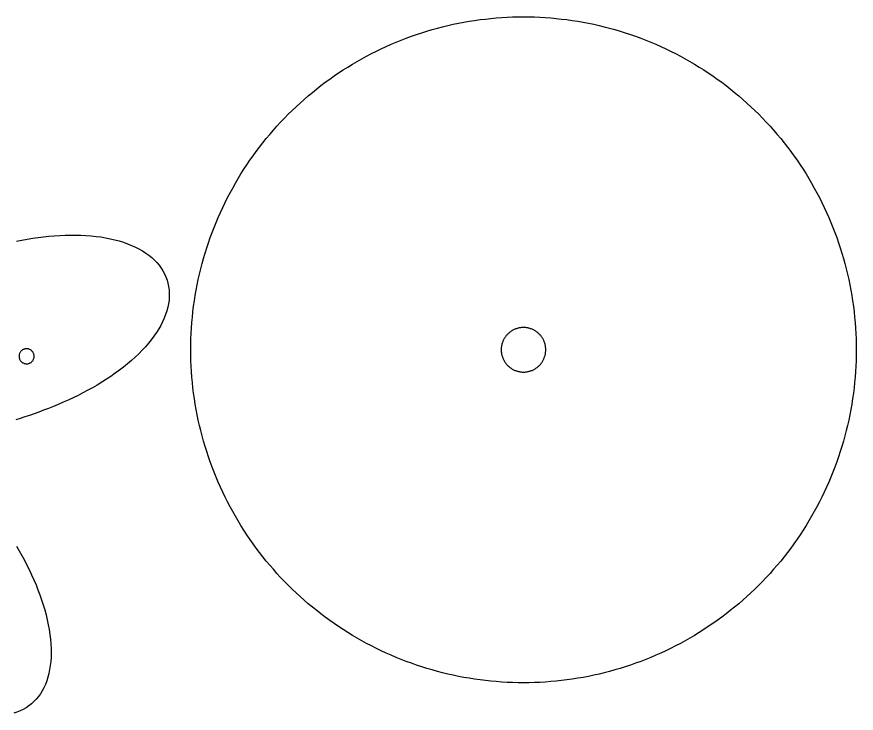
# Model space of a CAD drawing. Header units: millimetres. Extents: x 0 to 411, y 14 to 280.
# Drawn here: x 254.9 to 411.3, y 150.3 to 280 of the extents above; entities that cross this region are included whole.
import ezdxf

# ---------------------------------------------------------------- set-up
doc = ezdxf.new("R2010")
doc.units = ezdxf.units.MM
doc.layers.add('CUT', color=1, linetype='Continuous')

msp = doc.modelspace()

# ---------------------------------------------------------------- linework, layer by layer
at = {"layer": 'CUT'}
for points in [[(411.29, 216.99), (411.27, 215.97), (411.22, 214.96), (411.17, 213.95), (411.09, 212.93), (411, 211.92), (410.89, 210.91), (410.77, 209.91), (410.63, 208.9), (410.47, 207.9), (410.3, 206.9), (410.11, 205.9), (409.9, 204.91), (409.68, 203.92), (409.44, 202.94), (409.19, 201.95), (408.92, 200.98), (408.63, 200), (408.33, 199.03), (408.01, 198.07), (407.68, 197.11), (407.33, 196.16), (406.96, 195.21), (406.58, 194.27), (406.18, 193.34), (405.77, 192.41), (405.35, 191.49), (404.91, 190.58), (404.45, 189.67), (403.98, 188.77), (403.49, 187.88), (402.99, 187), (402.48, 186.13), (401.95, 185.26), (401.41, 184.4), (400.85, 183.55), (400.28, 182.72), (399.7, 181.89), (399.1, 181.07), (398.49, 180.26), (397.86, 179.46), (397.23, 178.67), (396.58, 177.89), (395.91, 177.12), (395.24, 176.36), (394.55, 175.62), (393.85, 174.88), (393.14, 174.16), (392.42, 173.45), (391.68, 172.75), (390.94, 172.06), (390.18, 171.39), (389.41, 170.72), (388.63, 170.07), (387.84, 169.44), (387.04, 168.81), (386.23, 168.2), (385.41, 167.6), (384.58, 167.02), (383.74, 166.45), (382.9, 165.89), (382.04, 165.35), (381.17, 164.82), (380.3, 164.31), (379.42, 163.81), (378.53, 163.32), (377.63, 162.85), (376.72, 162.39), (375.81, 161.95), (374.89, 161.53), (373.96, 161.12), (373.03, 160.72), (372.09, 160.34), (371.14, 159.97), (370.19, 159.62), (369.23, 159.29), (368.27, 158.97), (367.3, 158.67), (366.32, 158.38), (365.35, 158.11), (364.36, 157.86), (363.38, 157.62), (362.39, 157.4), (361.4, 157.19), (360.4, 157), (359.4, 156.83), (358.4, 156.67), (357.39, 156.53), (356.39, 156.41), (355.38, 156.3), (354.37, 156.21), (353.35, 156.13), (352.34, 156.07), (351.33, 156.03), (350.31, 156.01), (349.3, 156), (348.29, 156.01), (347.27, 156.03), (346.26, 156.07), (345.24, 156.13), (344.23, 156.21), (343.22, 156.3), (342.21, 156.41), (341.21, 156.53), (340.2, 156.67), (339.2, 156.83), (338.2, 157), (337.2, 157.19), (336.21, 157.4), (335.22, 157.62), (334.23, 157.86), (333.25, 158.11), (332.28, 158.38), (331.3, 158.67), (330.33, 158.97), (329.37, 159.29), (328.41, 159.62), (327.46, 159.97), (326.51, 160.34), (325.57, 160.72), (324.64, 161.12), (323.71, 161.53), (322.79, 161.95), (321.88, 162.39), (320.97, 162.85), (320.07, 163.32), (319.18, 163.81), (318.3, 164.31), (317.43, 164.82), (316.56, 165.35), (315.7, 165.89), (314.85, 166.45), (314.02, 167.02), (313.19, 167.6), (312.37, 168.2), (311.56, 168.81), (310.76, 169.44), (309.97, 170.07), (309.19, 170.72), (308.42, 171.39), (307.66, 172.06), (306.92, 172.75), (306.18, 173.45), (305.46, 174.16), (304.75, 174.88), (304.05, 175.62), (303.36, 176.36), (302.69, 177.12), (302.02, 177.89), (301.37, 178.67), (300.74, 179.46), (300.11, 180.26), (299.5, 181.07), (298.9, 181.89), (298.32, 182.72), (297.75, 183.55), (297.19, 184.4), (296.65, 185.26), (296.12, 186.13), (295.61, 187), (295.11, 187.88), (294.62, 188.77), (294.15, 189.67), (293.69, 190.58), (293.25, 191.49), (292.83, 192.41), (292.41, 193.34), (292.02, 194.27), (291.64, 195.21), (291.27, 196.16), (290.92, 197.11), (290.59, 198.07), (290.27, 199.03), (289.97, 200), (289.68, 200.98), (289.41, 201.95), (289.16, 202.94), (288.92, 203.92), (288.7, 204.91), (288.49, 205.9), (288.3, 206.9), (288.13, 207.9), (287.97, 208.9), (287.83, 209.91), (287.71, 210.91), (287.6, 211.92), (287.51, 212.93), (287.43, 213.95), (287.37, 214.96), (287.33, 215.97), (287.31, 216.99), (287.3, 218), (287.31, 219.01), (287.33, 220.03), (287.37, 221.04), (287.43, 222.05), (287.51, 223.07), (287.6, 224.08), (287.71, 225.09), (287.83, 226.09), (287.97, 227.1), (288.13, 228.1), (288.3, 229.1), (288.49, 230.1), (288.7, 231.09), (288.92, 232.08), (289.16, 233.06), (289.41, 234.05), (289.68, 235.02), (289.97, 236), (290.27, 236.97), (290.59, 237.93), (290.92, 238.89), (291.27, 239.84), (291.64, 240.79), (292.02, 241.73), (292.41, 242.66), (292.83, 243.59), (293.25, 244.51), (293.69, 245.42), (294.15, 246.33), (294.62, 247.23), (295.11, 248.12), (295.61, 249), (296.12, 249.87), (296.65, 250.74), (297.19, 251.6), (297.75, 252.45), (298.32, 253.28), (298.9, 254.11), (299.5, 254.93), (300.11, 255.74), (300.74, 256.54), (301.37, 257.33), (302.02, 258.11), (302.69, 258.88), (303.36, 259.64), (304.05, 260.38), (304.75, 261.12), (305.46, 261.84), (306.18, 262.55), (306.92, 263.25), (307.66, 263.94), (308.42, 264.61), (309.19, 265.28), (309.97, 265.93), (310.76, 266.56), (311.56, 267.19), (312.37, 267.8), (313.19, 268.4), (314.02, 268.98), (314.85, 269.55), (315.7, 270.11), (316.56, 270.65), (317.43, 271.18), (318.3, 271.69), (319.18, 272.19), (320.07, 272.68), (320.97, 273.15), (321.88, 273.61), (322.79, 274.05), (323.71, 274.47), (324.64, 274.88), (325.57, 275.28), (326.51, 275.66), (327.46, 276.03), (328.41, 276.38), (329.37, 276.71), (330.33, 277.03), (331.3, 277.33), (332.28, 277.62), (333.25, 277.89), (334.23, 278.14), (335.22, 278.38), (336.21, 278.6), (337.2, 278.81), (338.2, 279), (339.2, 279.17), (340.2, 279.33), (341.21, 279.47), (342.21, 279.59), (343.22, 279.7), (344.23, 279.79), (345.24, 279.87), (346.26, 279.93), (347.27, 279.97), (348.29, 279.99), (349.3, 280), (350.31, 279.99), (351.33, 279.97), (352.34, 279.93), (353.35, 279.87), (354.37, 279.79), (355.38, 279.7), (356.39, 279.59), (357.39, 279.47), (358.4, 279.33), (359.4, 279.17), (360.4, 279), (361.4, 278.81), (362.39, 278.6), (363.38, 278.38), (364.36, 278.14), (365.35, 277.89), (366.32, 277.62), (367.3, 277.33), (368.27, 277.03), (369.23, 276.71), (370.19, 276.38), (371.14, 276.03), (372.09, 275.66), (373.03, 275.28), (373.96, 274.88), (374.89, 274.47), (375.81, 274.05), (376.72, 273.61), (377.63, 273.15), (378.53, 272.68), (379.42, 272.19), (380.3, 271.69), (381.17, 271.18), (382.04, 270.65), (382.9, 270.11), (383.74, 269.55), (384.58, 268.98), (385.41, 268.4), (386.23, 267.8), (387.04, 267.19), (387.84, 266.56), (388.63, 265.93), (389.41, 265.28), (390.18, 264.61), (390.94, 263.94), (391.68, 263.25), (392.42, 262.55), (393.14, 261.84), (393.85, 261.12), (394.55, 260.38), (395.24, 259.64), (395.91, 258.88), (396.58, 258.11), (397.23, 257.33), (397.86, 256.54), (398.49, 255.74), (399.1, 254.93), (399.7, 254.11), (400.28, 253.28), (400.85, 252.45), (401.41, 251.6), (401.95, 250.74), (402.48, 249.87), (402.99, 249), (403.49, 248.12), (403.98, 247.23), (404.45, 246.33), (404.91, 245.42), (405.35, 244.51), (405.77, 243.59), (406.18, 242.66), (406.58, 241.73), (406.96, 240.79), (407.33, 239.84), (407.68, 238.89), (408.01, 237.93), (408.33, 236.97), (408.63, 236), (408.92, 235.02), (409.19, 234.05), (409.44, 233.06), (409.68, 232.08), (409.9, 231.09), (410.11, 230.1), (410.3, 229.1), (410.47, 228.1), (410.63, 227.1), (410.77, 226.09), (410.89, 225.09), (411, 224.08), (411.09, 223.07), (411.17, 222.05), (411.22, 221.04), (411.27, 220.03), (411.29, 219.01), (411.3, 218), (411.29, 216.99)], [(353.45, 218.14), (353.44, 218.27), (353.43, 218.41), (353.41, 218.54), (353.39, 218.68), (353.37, 218.81), (353.34, 218.94), (353.31, 219.07), (353.27, 219.2), (353.23, 219.33), (353.18, 219.46), (353.13, 219.59), (353.08, 219.71), (353.02, 219.84), (352.96, 219.96), (352.89, 220.07), (352.82, 220.19), (352.75, 220.31), (352.67, 220.42), (352.59, 220.53), (352.51, 220.63), (352.42, 220.74), (352.33, 220.84), (352.23, 220.93), (352.14, 221.03), (352.04, 221.12), (351.93, 221.21), (351.83, 221.29), (351.72, 221.37), (351.61, 221.45), (351.49, 221.52), (351.37, 221.59), (351.26, 221.66), (351.14, 221.72), (351.01, 221.78), (350.89, 221.83), (350.76, 221.88), (350.63, 221.93), (350.5, 221.97), (350.37, 222.01), (350.24, 222.04), (350.11, 222.07), (349.98, 222.09), (349.84, 222.11), (349.71, 222.13), (349.57, 222.14), (349.44, 222.15), (349.3, 222.15), (349.16, 222.15), (349.03, 222.14), (348.89, 222.13), (348.76, 222.11), (348.62, 222.09), (348.49, 222.07), (348.36, 222.04), (348.23, 222.01), (348.09, 221.97), (347.97, 221.93), (347.84, 221.88), (347.71, 221.83), (347.59, 221.78), (347.46, 221.72), (347.34, 221.66), (347.22, 221.59), (347.11, 221.52), (346.99, 221.45), (346.88, 221.37), (346.77, 221.29), (346.67, 221.21), (346.56, 221.12), (346.46, 221.03), (346.37, 220.93), (346.27, 220.84), (346.18, 220.74), (346.09, 220.63), (346.01, 220.53), (345.93, 220.42), (345.85, 220.31), (345.78, 220.19), (345.71, 220.07), (345.64, 219.96), (345.58, 219.84), (345.52, 219.71), (345.47, 219.59), (345.42, 219.46), (345.37, 219.33), (345.33, 219.2), (345.29, 219.07), (345.26, 218.94), (345.23, 218.81), (345.2, 218.68), (345.19, 218.54), (345.17, 218.41), (345.16, 218.27), (345.15, 218.14), (345.15, 218), (345.15, 217.86), (345.16, 217.73), (345.17, 217.59), (345.19, 217.46), (345.2, 217.32), (345.23, 217.19), (345.26, 217.06), (345.29, 216.93), (345.33, 216.8), (345.37, 216.67), (345.42, 216.54), (345.47, 216.41), (345.52, 216.29), (345.58, 216.16), (345.64, 216.04), (345.71, 215.93), (345.78, 215.81), (345.85, 215.69), (345.93, 215.58), (346.01, 215.47), (346.09, 215.37), (346.18, 215.26), (346.27, 215.16), (346.37, 215.07), (346.46, 214.97), (346.56, 214.88), (346.67, 214.79), (346.77, 214.71), (346.88, 214.63), (346.99, 214.55), (347.11, 214.48), (347.22, 214.41), (347.34, 214.34), (347.46, 214.28), (347.59, 214.22), (347.71, 214.17), (347.84, 214.12), (347.97, 214.07), (348.09, 214.03), (348.23, 213.99), (348.36, 213.96), (348.49, 213.93), (348.62, 213.91), (348.76, 213.89), (348.89, 213.87), (349.03, 213.86), (349.16, 213.85), (349.3, 213.85), (349.44, 213.85), (349.57, 213.86), (349.71, 213.87), (349.84, 213.89), (349.98, 213.91), (350.11, 213.93), (350.24, 213.96), (350.37, 213.99), (350.5, 214.03), (350.63, 214.07), (350.76, 214.12), (350.89, 214.17), (351.01, 214.22), (351.14, 214.28), (351.26, 214.34), (351.37, 214.41), (351.49, 214.48), (351.61, 214.55), (351.72, 214.63), (351.83, 214.71), (351.93, 214.79), (352.04, 214.88), (352.14, 214.97), (352.23, 215.07), (352.33, 215.16), (352.42, 215.26), (352.51, 215.37), (352.59, 215.47), (352.67, 215.58), (352.75, 215.69), (352.82, 215.81), (352.89, 215.93), (352.96, 216.04), (353.02, 216.16), (353.08, 216.29), (353.13, 216.41), (353.18, 216.54), (353.23, 216.67), (353.27, 216.8), (353.31, 216.93), (353.34, 217.06), (353.37, 217.19), (353.39, 217.32), (353.41, 217.46), (353.43, 217.59), (353.44, 217.73), (353.45, 217.86), (353.45, 218), (353.45, 218.14)], [(258.04, 216.35), (258.07, 216.46), (258.09, 216.57), (258.1, 216.68), (258.1, 216.79), (258.1, 216.9), (258.09, 217), (258.07, 217.11), (258.04, 217.22), (258, 217.32), (257.95, 217.42), (257.9, 217.52), (257.84, 217.61), (257.77, 217.69), (257.69, 217.78), (257.61, 217.85), (257.53, 217.92), (257.44, 217.98), (257.34, 218.03), (257.24, 218.08), (257.14, 218.12), (257.03, 218.15), (256.92, 218.17), (256.81, 218.18), (256.7, 218.19), (256.59, 218.18), (256.49, 218.17), (256.38, 218.15), (256.27, 218.12), (256.17, 218.08), (256.07, 218.03), (255.97, 217.98), (255.88, 217.92), (255.8, 217.85), (255.71, 217.78), (255.64, 217.69), (255.57, 217.61), (255.51, 217.52), (255.46, 217.42), (255.41, 217.32), (255.37, 217.22), (255.34, 217.11), (255.32, 217), (255.31, 216.9), (255.3, 216.79), (255.31, 216.68), (255.32, 216.57), (255.34, 216.46), (255.37, 216.35), (255.41, 216.25), (255.46, 216.15), (255.51, 216.05), (255.57, 215.96), (255.64, 215.88), (255.71, 215.8), (255.8, 215.72), (255.88, 215.65), (255.97, 215.59), (256.07, 215.54), (256.17, 215.49), (256.27, 215.45), (256.38, 215.42), (256.49, 215.4), (256.59, 215.39), (256.7, 215.39), (256.81, 215.39), (256.92, 215.4), (257.03, 215.42), (257.14, 215.45), (257.24, 215.49), (257.34, 215.54), (257.44, 215.59), (257.53, 215.65), (257.61, 215.72), (257.69, 215.8), (257.77, 215.88), (257.84, 215.96), (257.9, 216.05), (257.95, 216.15), (258, 216.25), (258.04, 216.35)]]:
    msp.add_lwpolyline(points, close=True, dxfattribs=at)
for points in [[(254.84, 238.24), (255.83, 238.43), (256.83, 238.61), (257.84, 238.77), (258.84, 238.91), (259.85, 239.04), (260.86, 239.14), (261.87, 239.23), (262.87, 239.3), (263.87, 239.34), (264.86, 239.36), (265.84, 239.36), (266.81, 239.34), (267.77, 239.29), (268.71, 239.22), (269.64, 239.12), (270.54, 239), (271.43, 238.85), (272.3, 238.68), (273.15, 238.48), (273.97, 238.26), (274.76, 238.01), (275.53, 237.74), (276.27, 237.44), (276.98, 237.12), (277.65, 236.77), (278.3, 236.41), (278.91, 236.01), (279.48, 235.6), (280.02, 235.16), (280.51, 234.71), (280.98, 234.23), (281.4, 233.73), (281.78, 233.22), (282.12, 232.68), (282.41, 232.13), (282.67, 231.57), (282.88, 230.99), (283.05, 230.39), (283.18, 229.78), (283.26, 229.16), (283.3, 228.53), (283.29, 227.89), (283.25, 227.24), (283.15, 226.58), (283.02, 225.92), (282.84, 225.25), (282.62, 224.58), (282.36, 223.91), (282.05, 223.23), (281.71, 222.55), (281.33, 221.88), (280.9, 221.2), (280.44, 220.53), (279.94, 219.86), (279.41, 219.2), (278.84, 218.55), (278.24, 217.9), (277.61, 217.25), (276.95, 216.62), (276.25, 216), (275.53, 215.38), (274.79, 214.78), (274.02, 214.19), (273.22, 213.62), (272.41, 213.05), (271.58, 212.5), (270.73, 211.97), (269.86, 211.44), (268.98, 210.94), (268.09, 210.45), (267.19, 209.97), (266.29, 209.51), (265.37, 209.07), (264.46, 208.64), (263.54, 208.23), (263.54, 208.23), (262.62, 207.83), (261.7, 207.45), (260.79, 207.09), (259.88, 206.74), (258.98, 206.4), (258.09, 206.08), (257.22, 205.78), (256.35, 205.49), (255.5, 205.21), (254.67, 204.94)], [(254.84, 181.46), (255.34, 180.59), (255.83, 179.7), (256.31, 178.81), (256.78, 177.9), (257.22, 176.99), (257.65, 176.07), (258.07, 175.14), (258.46, 174.21), (258.83, 173.28), (259.18, 172.35), (259.51, 171.41), (259.81, 170.48), (260.09, 169.55), (260.34, 168.62), (260.56, 167.7), (260.75, 166.79), (260.92, 165.89), (261.05, 165), (261.16, 164.12), (261.23, 163.25), (261.27, 162.4), (261.29, 161.57), (261.26, 160.76), (261.21, 159.96), (261.12, 159.19), (261, 158.44), (260.85, 157.72), (260.67, 157.02), (260.45, 156.34), (260.2, 155.7), (259.92, 155.08), (259.61, 154.5), (259.27, 153.94), (258.9, 153.42), (258.49, 152.93), (258.06, 152.48), (257.6, 152.06), (257.11, 151.68), (256.6, 151.33), (256.06, 151.03), (255.5, 150.76), (254.91, 150.52), (254.3, 150.33)]]:
    msp.add_lwpolyline(points, dxfattribs=at)

doc.saveas('drawing.dxf')
